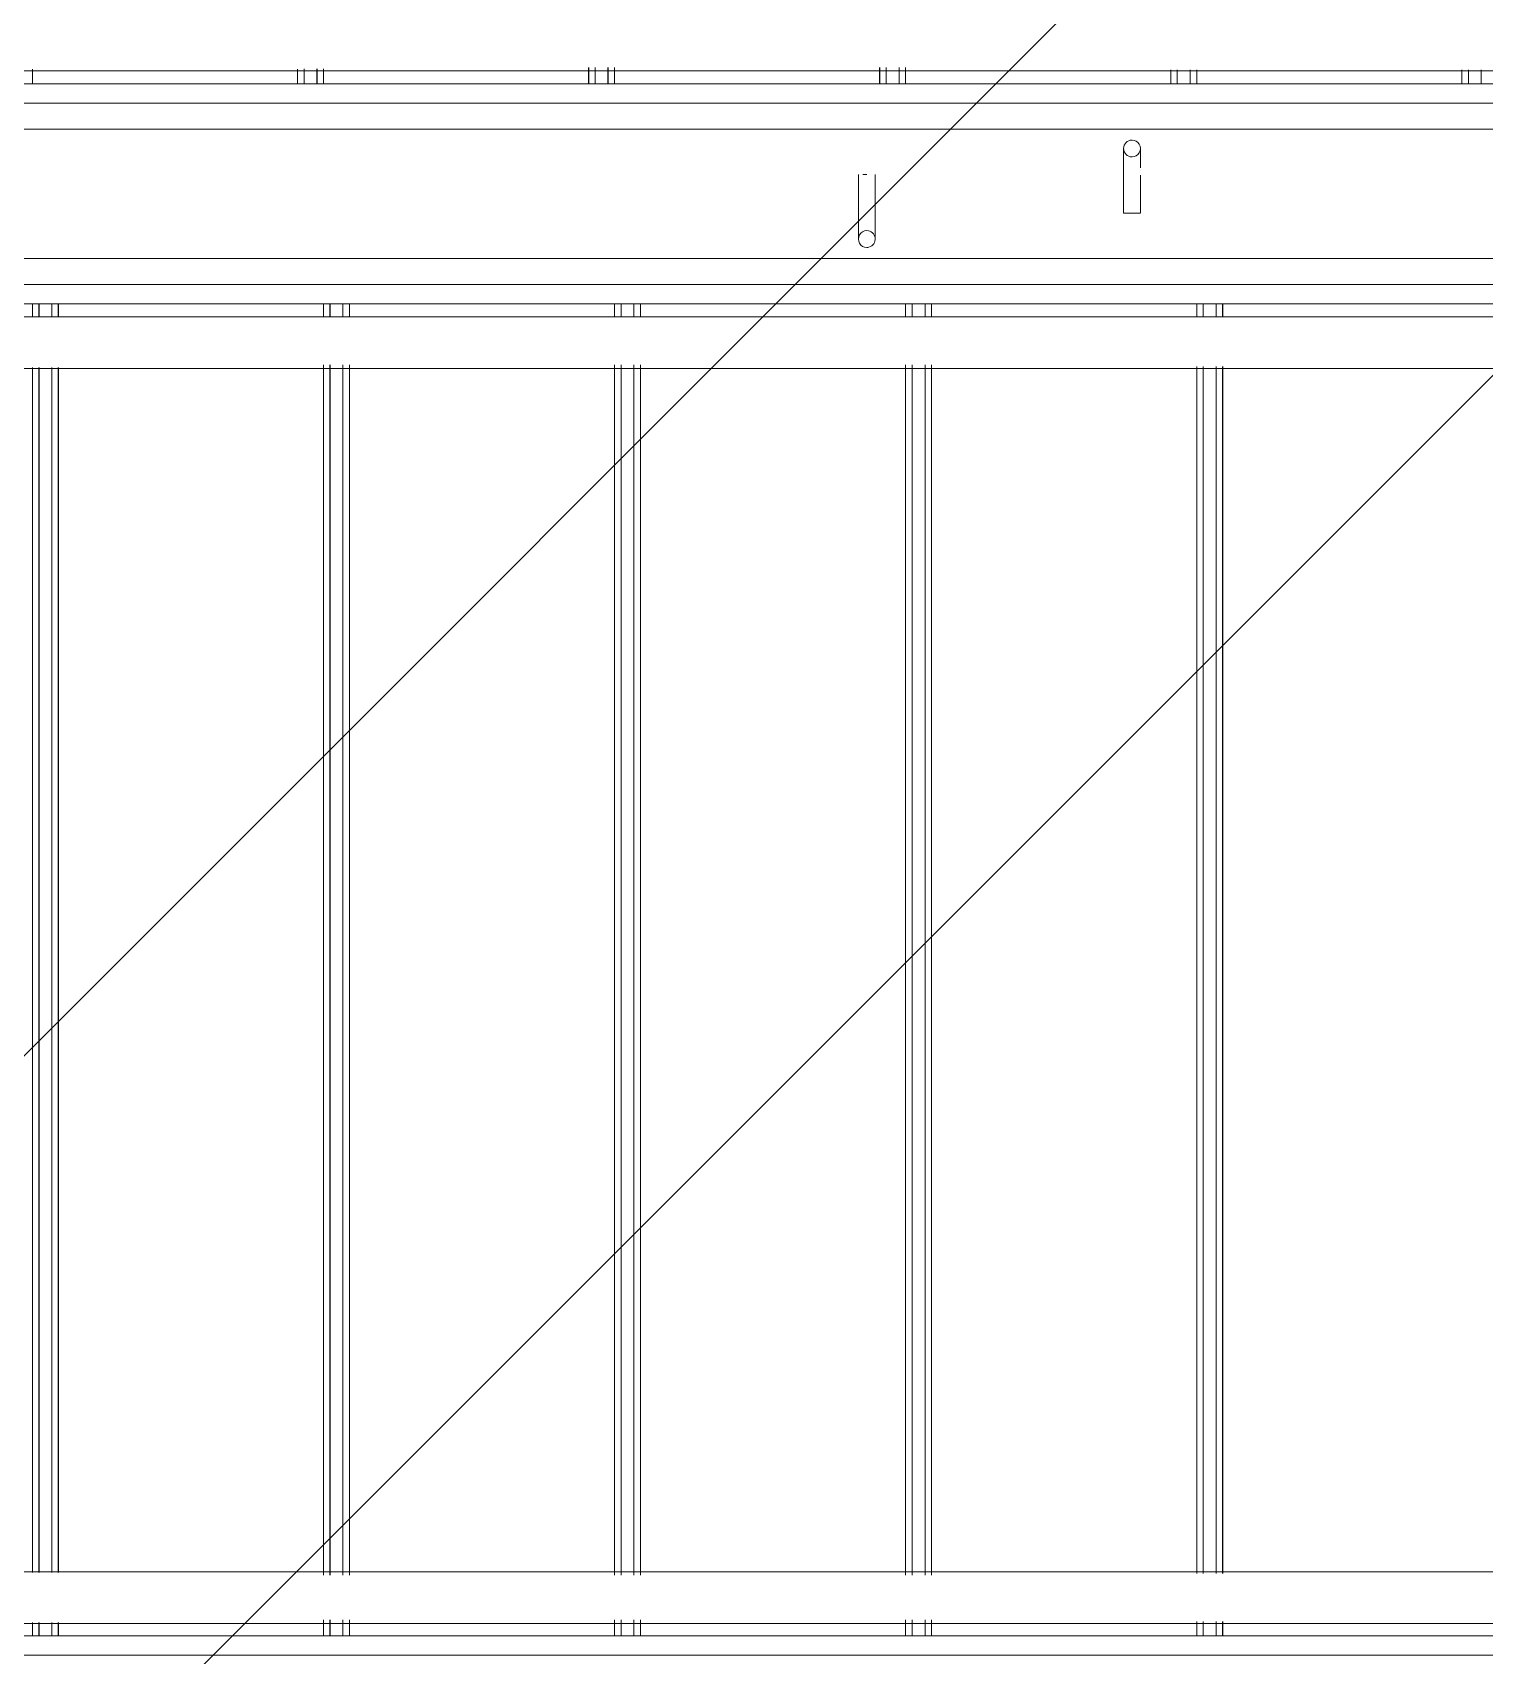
# Model space of a CAD drawing. Header units: millimetres. Extents: x -57519 to 497916, y -349472 to 446842.
# Drawn here: x 333083 to 334205, y 13444 to 14698 of the extents above; entities that cross this region are included whole.
import ezdxf

# ---------------------------------------------------------------- set-up
doc = ezdxf.new("R2010")
doc.units = ezdxf.units.MM
for name, color, linetype, lineweight in [('A-DETL-GENF', 92, 'Continuous', 5), ('A-FLOR-HRAL', 11, 'Continuous', 5), ('A-WALL', 113, 'Continuous', 20), ('S-STRS', 31, 'Continuous', 5)]:
    doc.layers.add(name, color=color, linetype=linetype, lineweight=lineweight)

# ---------------------------------------------------------------- blocks, each defined once
blk = doc.blocks.new('Cast-In-Place Stair - Run_Internal_-6095804-SITE COVERAGE')
at = {"layer": 'S-STRS'}
for p, q in [((84319.3, 14658.8), (84319.3, 14670.1)), ((84524.2, 14658.8), (84524.2, 14670.2)), ((84529.3, 14670.3), (84529.3, 14658.8)), ((84539.2, 14670.3), (84539.2, 14658.8)), ((84544.3, 14658.8), (84544.3, 14670.3)), ((84749.2, 14658.8), (84749.2, 14671.5)), ((84754.3, 14671.5), (84754.3, 14658.8)), ((84764.2, 14671.5), (84764.2, 14658.8)), ((84769.3, 14658.8), (84769.3, 14671.5)), ((84974.2, 14658.8), (84974.2, 14671.5)), ((84979.3, 14671.5), (84979.3, 14658.8)), ((84989.2, 14671.5), (84989.2, 14658.8)), ((84994.3, 14658.8), (84994.3, 14671.5)), ((85199.2, 14658.8), (85199.2, 14669.5)), ((85204.3, 14669.5), (85204.3, 14658.8)), ((85214.2, 14669.5), (85214.2, 14658.8)), ((85219.3, 14658.8), (85219.3, 14669.5)), ((85424.2, 14658.8), (85424.2, 14669.5)), ((85429.3, 14669.5), (85429.3, 14658.8)), ((85439.2, 14669.5), (85439.2, 14658.8)), ((84101.7, 14623.8), (84319.3, 14623.8)), ((84319.3, 14623.8), (84326.4, 14623.8)), ((84326.4, 14623.8), (84319.3, 14623.8)), ((84326.4, 14623.8), (84544.3, 14623.8)), ((84539.2, 14623.8), (84326.4, 14623.8)), ((84529.3, 14623.8), (84539.2, 14623.8)), ((84536.8, 14623.8), (84529.3, 14623.8)), ((84544.3, 14623.8), (84551.8, 14623.8)), ((84551.8, 14623.8), (84544.3, 14623.8)), ((84551.8, 14623.8), (84769.3, 14623.8)), ((84764.2, 14623.8), (84551.8, 14623.8)), ((84754.3, 14623.8), (84764.2, 14623.8)), ((84761.8, 14623.8), (84754.3, 14623.8)), ((84769.3, 14623.8), (84776.8, 14623.8)), ((84776.8, 14623.8), (84769.3, 14623.8)), ((84776.8, 14623.8), (84994.3, 14623.8)), ((84989.2, 14623.8), (84776.8, 14623.8)), ((84979.3, 14623.8), (84989.2, 14623.8)), ((84986.8, 14623.8), (84979.3, 14623.8)), ((84994.3, 14623.8), (85001.8, 14623.8)), ((85001.8, 14623.8), (84994.3, 14623.8)), ((85001.8, 14623.8), (85219.3, 14623.8)), ((85214.2, 14623.8), (85001.8, 14623.8)), ((85204.3, 14623.8), (85214.2, 14623.8)), ((85211.8, 14623.8), (85204.3, 14623.8)), ((85219.3, 14623.8), (85226.8, 14623.8)), ((85226.8, 14623.8), (85219.3, 14623.8)), ((85226.8, 14623.8), (85444.3, 14623.8)), ((85439.2, 14623.8), (85226.8, 14623.8)), ((85429.3, 14623.8), (85439.2, 14623.8)), ((85436.8, 14623.8), (85429.3, 14623.8))]:
    blk.add_line(p, q, dxfattribs=at)
blk = doc.blocks.new('Cast-In-Place Stair - ___-6095803-SITE COVERAGE')
at = {"layer": 'S-STRS'}
for p, q in [((84524.2, 14670.2), (84524.2, 14658.8)), ((84539.2, 14658.8), (84539.2, 14670.3)), ((84749.2, 14671.5), (84749.2, 14658.8)), ((84764.2, 14658.8), (84764.2, 14671.5)), ((84974.2, 14671.5), (84974.2, 14658.8)), ((84989.2, 14658.8), (84989.2, 14671.5)), ((85199.2, 14669.5), (85199.2, 14658.8)), ((85214.2, 14658.8), (85214.2, 14669.5)), ((85424.2, 14669.5), (85424.2, 14658.8)), ((85439.2, 14658.8), (85439.2, 14669.5)), ((84319.3, 14623.8), (84326.4, 14623.8)), ((84319.3, 14623.8), (84326.4, 14623.8)), ((84326.4, 14623.8), (84539.2, 14623.8)), ((84326.4, 14623.8), (84524.2, 14623.8)), ((84524.2, 14623.8), (84539.2, 14623.8)), ((84529.3, 14623.8), (84536.8, 14623.8)), ((84529.3, 14623.8), (84536.8, 14623.8)), ((84544.3, 14623.8), (84551.8, 14623.8)), ((84544.3, 14623.8), (84551.8, 14623.8)), ((84551.8, 14623.8), (84764.2, 14623.8)), ((84551.8, 14623.8), (84749.2, 14623.8)), ((84749.2, 14623.8), (84764.2, 14623.8)), ((84754.3, 14623.8), (84761.8, 14623.8)), ((84754.3, 14623.8), (84761.8, 14623.8)), ((84769.3, 14623.8), (84776.8, 14623.8)), ((84769.3, 14623.8), (84776.8, 14623.8)), ((84776.8, 14623.8), (84989.2, 14623.8)), ((84776.8, 14623.8), (84974.2, 14623.8)), ((84974.2, 14623.8), (84989.2, 14623.8)), ((84979.3, 14623.8), (84986.8, 14623.8)), ((84979.3, 14623.8), (84986.8, 14623.8)), ((84994.3, 14623.8), (85001.8, 14623.8)), ((84994.3, 14623.8), (85001.8, 14623.8)), ((85001.8, 14623.8), (85214.2, 14623.8)), ((85001.8, 14623.8), (85199.2, 14623.8)), ((85199.2, 14623.8), (85214.2, 14623.8)), ((85204.3, 14623.8), (85211.8, 14623.8)), ((85204.3, 14623.8), (85211.8, 14623.8)), ((85219.3, 14623.8), (85226.8, 14623.8)), ((85219.3, 14623.8), (85226.8, 14623.8)), ((85226.8, 14623.8), (85439.2, 14623.8)), ((85226.8, 14623.8), (85424.2, 14623.8)), ((85424.2, 14623.8), (85439.2, 14623.8)), ((85429.3, 14623.8), (85436.8, 14623.8)), ((85429.3, 14623.8), (85436.8, 14623.8))]:
    blk.add_line(p, q, dxfattribs=at)
blk.add_blockref('Cast-In-Place Stair - Run_Internal_-6095804-SITE COVERAGE', (0, 0))
blk = doc.blocks.new('Cast-In-Place Stair - Run_Internal_-6095802-SITE COVERAGE')
at = {"layer": 'S-STRS'}
for p, q in [((84319.3, 14523.8), (84094.3, 14523.8)), ((84099.3, 14523.8), (84319.3, 14523.8)), ((84544.3, 14523.8), (84319.3, 14523.8)), ((84334.3, 14523.8), (84324.3, 14523.8)), ((84324.3, 14523.8), (84334.3, 14523.8)), ((84324.3, 14523.8), (84544.3, 14523.8)), ((84769.3, 14523.8), (84544.3, 14523.8)), ((84559.3, 14523.8), (84549.3, 14523.8)), ((84549.3, 14523.8), (84559.3, 14523.8)), ((84549.3, 14523.8), (84769.3, 14523.8)), ((84994.3, 14523.8), (84769.3, 14523.8)), ((84784.3, 14523.8), (84774.3, 14523.8)), ((84774.3, 14523.8), (84784.3, 14523.8)), ((84774.3, 14523.8), (84994.3, 14523.8)), ((85219.3, 14523.8), (84994.3, 14523.8)), ((85009.3, 14523.8), (84999.3, 14523.8)), ((84999.3, 14523.8), (85009.3, 14523.8)), ((84999.3, 14523.8), (85219.3, 14523.8)), ((85444.3, 14523.8), (85219.3, 14523.8)), ((85234.3, 14523.8), (85224.3, 14523.8)), ((85224.3, 14523.8), (85234.3, 14523.8)), ((85224.3, 14523.8), (85444.3, 14523.8)), ((84319.3, 14488.8), (84319.3, 14478.8)), ((84324.3, 14478.8), (84324.3, 14488.8)), ((84334.3, 14478.8), (84334.3, 14488.8)), ((84339.3, 14488.8), (84339.3, 14478.8)), ((84544.3, 14488.8), (84544.3, 14478.8)), ((84549.3, 14478.8), (84549.3, 14488.8)), ((84559.3, 14478.8), (84559.3, 14488.8)), ((84564.3, 14488.8), (84564.3, 14478.8)), ((84769.3, 14488.8), (84769.3, 14478.8)), ((84774.3, 14478.8), (84774.3, 14488.8)), ((84784.3, 14478.8), (84784.3, 14488.8)), ((84789.3, 14488.8), (84789.3, 14478.8)), ((84994.3, 14488.8), (84994.3, 14478.8)), ((84999.3, 14478.8), (84999.3, 14488.8)), ((85009.3, 14478.8), (85009.3, 14488.8)), ((85014.3, 14488.8), (85014.3, 14478.8)), ((85219.3, 14488.8), (85219.3, 14478.8)), ((85224.3, 14478.8), (85224.3, 14488.8)), ((85234.3, 14478.8), (85234.3, 14488.8)), ((85239.3, 14488.8), (85239.3, 14478.8)), ((84319.3, 14439.5), (84319.3, 13508.1)), ((84324.3, 13508.1), (84324.3, 14439.5)), ((84334.3, 13508.1), (84334.3, 14439.5)), ((84339.3, 14439.5), (84339.3, 13508.1)), ((84544.3, 14441.5), (84544.3, 13506.1)), ((84549.3, 13506.1), (84549.3, 14441.5)), ((84559.3, 13506.1), (84559.3, 14441.5)), ((84564.3, 14441.5), (84564.3, 13506.1)), ((84769.3, 14441.5), (84769.3, 13506.1)), ((84774.3, 13506.1), (84774.3, 14441.5)), ((84784.3, 13506.1), (84784.3, 14441.5)), ((84789.3, 14441.5), (84789.3, 13506.1)), ((84994.3, 14441.5), (84994.3, 13506.1)), ((84999.3, 13506.1), (84999.3, 14441.5)), ((85009.3, 13506.1), (85009.3, 14441.5)), ((85014.3, 14441.5), (85014.3, 13506.1)), ((85219.3, 14440.2), (85219.3, 13507.4)), ((85224.3, 13507.4), (85224.3, 14440.2)), ((85234.3, 13507.4), (85234.3, 14440.2)), ((85239.3, 14440.2), (85239.3, 13507.4)), ((84319.3, 13469.5), (84319.3, 13459.2)), ((84324.3, 13459.2), (84324.3, 13469.5)), ((84334.3, 13459.2), (84334.3, 13469.5)), ((84339.3, 13469.5), (84339.3, 13459.2)), ((84544.3, 13471.5), (84544.3, 13459.2)), ((84549.3, 13459.2), (84549.3, 13471.5)), ((84559.3, 13459.2), (84559.3, 13471.5)), ((84564.3, 13471.5), (84564.3, 13459.2)), ((84769.3, 13471.5), (84769.3, 13459.2)), ((84774.3, 13459.2), (84774.3, 13471.5)), ((84784.3, 13459.2), (84784.3, 13471.5)), ((84789.3, 13471.5), (84789.3, 13459.2)), ((84994.3, 13471.5), (84994.3, 13459.2)), ((84999.3, 13459.2), (84999.3, 13471.5)), ((85009.3, 13459.2), (85009.3, 13471.5)), ((85014.3, 13471.5), (85014.3, 13459.2)), ((85219.3, 13470.2), (85219.3, 13459.2)), ((85224.3, 13459.2), (85224.3, 13470.2)), ((85234.3, 13459.2), (85234.3, 13470.2)), ((85239.3, 13470.2), (85239.3, 13459.2))]:
    blk.add_line(p, q, dxfattribs=at)
blk = doc.blocks.new('Cast-In-Place Stair - ___-6095801-SITE COVERAGE')
at = {"layer": 'S-STRS'}
for p, q in [((84334.3, 14523.8), (84324.3, 14523.8)), ((84334.3, 14523.8), (84324.3, 14523.8)), ((84544.3, 14523.8), (84324.3, 14523.8)), ((84339.3, 14523.8), (84324.3, 14523.8)), ((84544.3, 14523.8), (84339.3, 14523.8)), ((84559.3, 14523.8), (84549.3, 14523.8)), ((84559.3, 14523.8), (84549.3, 14523.8)), ((84769.3, 14523.8), (84549.3, 14523.8)), ((84564.3, 14523.8), (84549.3, 14523.8)), ((84769.3, 14523.8), (84568.7, 14523.8)), ((84784.3, 14523.8), (84774.3, 14523.8)), ((84784.3, 14523.8), (84774.3, 14523.8)), ((84994.3, 14523.8), (84774.3, 14523.8)), ((84789.3, 14523.8), (84774.3, 14523.8)), ((84994.3, 14523.8), (84789.3, 14523.8)), ((85009.3, 14523.8), (84999.3, 14523.8)), ((85009.3, 14523.8), (84999.3, 14523.8)), ((85219.3, 14523.8), (84999.3, 14523.8)), ((85014.3, 14523.8), (84999.3, 14523.8)), ((85219.3, 14523.8), (85014.3, 14523.8)), ((85234.3, 14523.8), (85224.3, 14523.8)), ((85234.3, 14523.8), (85224.3, 14523.8)), ((85444.3, 14523.8), (85224.3, 14523.8)), ((85239.3, 14523.8), (85224.3, 14523.8)), ((85444.3, 14523.8), (85239.3, 14523.8)), ((84324.3, 14488.8), (84324.3, 14478.8)), ((84339.3, 14478.8), (84339.3, 14488.8)), ((84549.3, 14488.8), (84549.3, 14478.8)), ((84564.3, 14478.8), (84564.3, 14488.8)), ((84774.3, 14488.8), (84774.3, 14478.8)), ((84789.3, 14478.8), (84789.3, 14488.8)), ((84999.3, 14488.8), (84999.3, 14478.8)), ((85014.3, 14478.8), (85014.3, 14488.8)), ((85224.3, 14488.8), (85224.3, 14478.8)), ((85239.3, 14478.8), (85239.3, 14488.8)), ((84324.3, 14439.5), (84324.3, 13508.1)), ((84339.3, 13508.1), (84339.3, 14439.5)), ((84549.3, 14441.5), (84549.3, 13506.1)), ((84564.3, 13506.1), (84564.3, 14441.5)), ((84774.3, 14441.5), (84774.3, 13506.1)), ((84789.3, 13506.1), (84789.3, 14441.5)), ((84999.3, 14441.5), (84999.3, 13506.1)), ((85014.3, 13506.1), (85014.3, 14441.5)), ((85224.3, 14440.2), (85224.3, 13507.4)), ((85239.3, 13507.4), (85239.3, 14440.2)), ((84324.3, 13469.5), (84324.3, 13459.2)), ((84339.3, 13459.2), (84339.3, 13469.5)), ((84549.3, 13471.5), (84549.3, 13459.2)), ((84564.3, 13459.2), (84564.3, 13471.5)), ((84774.3, 13471.5), (84774.3, 13459.2)), ((84789.3, 13459.2), (84789.3, 13471.5)), ((84999.3, 13471.5), (84999.3, 13459.2)), ((85014.3, 13459.2), (85014.3, 13471.5)), ((85224.3, 13470.2), (85224.3, 13459.2)), ((85239.3, 13459.2), (85239.3, 13470.2))]:
    blk.add_line(p, q, dxfattribs=at)
blk.add_blockref('Cast-In-Place Stair - Run_Internal_-6095802-SITE COVERAGE', (0, 0))
blk = doc.blocks.new('Monolithic Run - Run_Internal_-6095802-SITE COVERAGE')
at = {"layer": 'S-STRS'}
for p, q in [((84319.3, 14523.8), (84094.3, 14523.8)), ((84099.3, 14523.8), (84319.3, 14523.8)), ((84544.3, 14523.8), (84319.3, 14523.8)), ((84334.3, 14523.8), (84324.3, 14523.8)), ((84324.3, 14523.8), (84334.3, 14523.8)), ((84324.3, 14523.8), (84544.3, 14523.8)), ((84769.3, 14523.8), (84544.3, 14523.8)), ((84559.3, 14523.8), (84549.3, 14523.8)), ((84549.3, 14523.8), (84559.3, 14523.8)), ((84549.3, 14523.8), (84769.3, 14523.8)), ((84994.3, 14523.8), (84769.3, 14523.8)), ((84784.3, 14523.8), (84774.3, 14523.8)), ((84774.3, 14523.8), (84784.3, 14523.8)), ((84774.3, 14523.8), (84994.3, 14523.8)), ((85219.3, 14523.8), (84994.3, 14523.8)), ((85009.3, 14523.8), (84999.3, 14523.8)), ((84999.3, 14523.8), (85009.3, 14523.8)), ((84999.3, 14523.8), (85219.3, 14523.8)), ((85444.3, 14523.8), (85219.3, 14523.8)), ((85234.3, 14523.8), (85224.3, 14523.8)), ((85224.3, 14523.8), (85234.3, 14523.8)), ((85224.3, 14523.8), (85444.3, 14523.8)), ((84319.3, 14488.8), (84319.3, 14478.8)), ((84324.3, 14478.8), (84324.3, 14488.8)), ((84334.3, 14478.8), (84334.3, 14488.8)), ((84339.3, 14488.8), (84339.3, 14478.8)), ((84544.3, 14488.8), (84544.3, 14478.8)), ((84549.3, 14478.8), (84549.3, 14488.8)), ((84559.3, 14478.8), (84559.3, 14488.8)), ((84564.3, 14488.8), (84564.3, 14478.8)), ((84769.3, 14488.8), (84769.3, 14478.8)), ((84774.3, 14478.8), (84774.3, 14488.8)), ((84784.3, 14478.8), (84784.3, 14488.8)), ((84789.3, 14488.8), (84789.3, 14478.8)), ((84994.3, 14488.8), (84994.3, 14478.8)), ((84999.3, 14478.8), (84999.3, 14488.8)), ((85009.3, 14478.8), (85009.3, 14488.8)), ((85014.3, 14488.8), (85014.3, 14478.8)), ((85219.3, 14488.8), (85219.3, 14478.8)), ((85224.3, 14478.8), (85224.3, 14488.8)), ((85234.3, 14478.8), (85234.3, 14488.8)), ((85239.3, 14488.8), (85239.3, 14478.8)), ((84319.3, 14439.5), (84319.3, 13508.1)), ((84324.3, 13508.1), (84324.3, 14439.5)), ((84334.3, 13508.1), (84334.3, 14439.5)), ((84339.3, 14439.5), (84339.3, 13508.1)), ((84544.3, 14441.5), (84544.3, 13506.1)), ((84549.3, 13506.1), (84549.3, 14441.5)), ((84559.3, 13506.1), (84559.3, 14441.5)), ((84564.3, 14441.5), (84564.3, 13506.1)), ((84769.3, 14441.5), (84769.3, 13506.1)), ((84774.3, 13506.1), (84774.3, 14441.5)), ((84784.3, 13506.1), (84784.3, 14441.5)), ((84789.3, 14441.5), (84789.3, 13506.1)), ((84994.3, 14441.5), (84994.3, 13506.1)), ((84999.3, 13506.1), (84999.3, 14441.5)), ((85009.3, 13506.1), (85009.3, 14441.5)), ((85014.3, 14441.5), (85014.3, 13506.1)), ((85219.3, 14440.2), (85219.3, 13507.4)), ((85224.3, 13507.4), (85224.3, 14440.2)), ((85234.3, 13507.4), (85234.3, 14440.2)), ((85239.3, 14440.2), (85239.3, 13507.4)), ((84319.3, 13469.5), (84319.3, 13459.2)), ((84324.3, 13459.2), (84324.3, 13469.5)), ((84334.3, 13459.2), (84334.3, 13469.5)), ((84339.3, 13469.5), (84339.3, 13459.2)), ((84544.3, 13471.5), (84544.3, 13459.2)), ((84549.3, 13459.2), (84549.3, 13471.5)), ((84559.3, 13459.2), (84559.3, 13471.5)), ((84564.3, 13471.5), (84564.3, 13459.2)), ((84769.3, 13471.5), (84769.3, 13459.2)), ((84774.3, 13459.2), (84774.3, 13471.5)), ((84784.3, 13459.2), (84784.3, 13471.5)), ((84789.3, 13471.5), (84789.3, 13459.2)), ((84994.3, 13471.5), (84994.3, 13459.2)), ((84999.3, 13459.2), (84999.3, 13471.5)), ((85009.3, 13459.2), (85009.3, 13471.5)), ((85014.3, 13471.5), (85014.3, 13459.2)), ((85219.3, 13470.2), (85219.3, 13459.2)), ((85224.3, 13459.2), (85224.3, 13470.2)), ((85234.3, 13459.2), (85234.3, 13470.2)), ((85239.3, 13470.2), (85239.3, 13459.2))]:
    blk.add_line(p, q, dxfattribs=at)
blk = doc.blocks.new('Monolithic Run - Run_Internal_-6095804-SITE COVERAGE')
at = {"layer": 'S-STRS'}
for p, q in [((84319.3, 14658.8), (84319.3, 14670.1)), ((84524.2, 14658.8), (84524.2, 14670.2)), ((84529.3, 14670.3), (84529.3, 14658.8)), ((84539.2, 14670.3), (84539.2, 14658.8)), ((84544.3, 14658.8), (84544.3, 14670.3)), ((84749.2, 14658.8), (84749.2, 14671.5)), ((84754.3, 14671.5), (84754.3, 14658.8)), ((84764.2, 14671.5), (84764.2, 14658.8)), ((84769.3, 14658.8), (84769.3, 14671.5)), ((84974.2, 14658.8), (84974.2, 14671.5)), ((84979.3, 14671.5), (84979.3, 14658.8)), ((84989.2, 14671.5), (84989.2, 14658.8)), ((84994.3, 14658.8), (84994.3, 14671.5)), ((85199.2, 14658.8), (85199.2, 14669.5)), ((85204.3, 14669.5), (85204.3, 14658.8)), ((85214.2, 14669.5), (85214.2, 14658.8)), ((85219.3, 14658.8), (85219.3, 14669.5)), ((85424.2, 14658.8), (85424.2, 14669.5)), ((85429.3, 14669.5), (85429.3, 14658.8)), ((85439.2, 14669.5), (85439.2, 14658.8)), ((84101.7, 14623.8), (84319.3, 14623.8)), ((84319.3, 14623.8), (84326.4, 14623.8)), ((84326.4, 14623.8), (84319.3, 14623.8)), ((84326.4, 14623.8), (84544.3, 14623.8)), ((84539.2, 14623.8), (84326.4, 14623.8)), ((84529.3, 14623.8), (84539.2, 14623.8)), ((84536.8, 14623.8), (84529.3, 14623.8)), ((84544.3, 14623.8), (84551.8, 14623.8)), ((84551.8, 14623.8), (84544.3, 14623.8)), ((84551.8, 14623.8), (84769.3, 14623.8)), ((84764.2, 14623.8), (84551.8, 14623.8)), ((84754.3, 14623.8), (84764.2, 14623.8)), ((84761.8, 14623.8), (84754.3, 14623.8)), ((84769.3, 14623.8), (84776.8, 14623.8)), ((84776.8, 14623.8), (84769.3, 14623.8)), ((84776.8, 14623.8), (84994.3, 14623.8)), ((84989.2, 14623.8), (84776.8, 14623.8)), ((84979.3, 14623.8), (84989.2, 14623.8)), ((84986.8, 14623.8), (84979.3, 14623.8)), ((84994.3, 14623.8), (85001.8, 14623.8)), ((85001.8, 14623.8), (84994.3, 14623.8)), ((85001.8, 14623.8), (85219.3, 14623.8)), ((85214.2, 14623.8), (85001.8, 14623.8)), ((85204.3, 14623.8), (85214.2, 14623.8)), ((85211.8, 14623.8), (85204.3, 14623.8)), ((85219.3, 14623.8), (85226.8, 14623.8)), ((85226.8, 14623.8), (85219.3, 14623.8)), ((85226.8, 14623.8), (85444.3, 14623.8)), ((85439.2, 14623.8), (85226.8, 14623.8)), ((85429.3, 14623.8), (85439.2, 14623.8)), ((85436.8, 14623.8), (85429.3, 14623.8))]:
    blk.add_line(p, q, dxfattribs=at)
blk = doc.blocks.new('Railing - Railing-6095844-SITE COVERAGE')
at = {"layer": 'A-FLOR-HRAL'}
for p, q in [((86344.3, 13508.8), (83194.3, 13508.8)), ((83194.3, 13468.8), (86344.3, 13468.8))]:
    blk.add_line(p, q, dxfattribs=at)
blk = doc.blocks.new('Railing - Handrail On Railing-13662287-SITE COVERAGE')
at = {"layer": 'A-FLOR-HRAL'}
for p, q in [((-20.7, 6.5), (-50, 6.5)), ((-50, 6.3), (-50, 0)), ((-50, 4.6), (-50, 6.3)), ((-50, 0), (-50, 4.6)), ((-50, -5.6), (-50, 0)), ((-50, 0), (-50, -4.6)), ((-50, -4.6), (-50, -5.6)), ((-50, -6.3), (-50, -5.6)), ((-50, -5.6), (-50, -6.5)), ((-50, -6.5), (-50, -6.3)), ((-50, -6.5), (-15, -6.5))]:
    blk.add_line(p, q, dxfattribs=at)
at = {"layer": 'A-FLOR-HRAL', "flags": 128}
for points in [[(-15, 6.5), (-3, 6.5), (0, 6.5)], [(0, -6.5), (-5.9, -6.5), (-15, -6.5)]]:
    blk.add_lwpolyline(points, dxfattribs=at)
at = {"layer": 'A-FLOR-HRAL'}
for start, end in [(120, 180), (360, 120), (180, 360)]:
    blk.add_arc((0, 0), 6.5, start, end, dxfattribs=at)
blk = doc.blocks.new('Railing - Handrail On Railing-13662281-SITE COVERAGE')
at = {"layer": 'A-FLOR-HRAL'}
for p, q in [((-15, 6.5), (-50, 6.5)), ((-50, 3.2), (-50, 3.2)), ((-50, 0), (-50, 3.2)), ((-50, 3.2), (-50, 0)), ((-50, 0), (-50, 0)), ((-50, -6.5), (-15, -6.5))]:
    blk.add_line(p, q, dxfattribs=at)
at = {"layer": 'A-FLOR-HRAL', "flags": 128}
for points in [[(-15, 6.5), (-3, 6.5), (0, 6.5)], [(0, -6.5), (-5.9, -6.5), (-15, -6.5)]]:
    blk.add_lwpolyline(points, dxfattribs=at)
at = {"layer": 'A-FLOR-HRAL'}
for start, end in [(360, 180), (180, 345), (345, 360)]:
    blk.add_arc((0, 0), 6.5, start, end, dxfattribs=at)
blk = doc.blocks.new('Railing - Railing-6095848-SITE COVERAGE')
at = {"layer": 'A-FLOR-HRAL'}
for p, q in [((83399.2, 14668.8), (86409.3, 14668.8)), ((86350.3, 14478.8), (83194.3, 14478.8)), ((83194.3, 14438.8), (86350.3, 14438.8))]:
    blk.add_line(p, q, dxfattribs=at)
at = {"extrusion": (0, 0, -1), "zscale": -1}
for name, p, rotation in [('Railing - Handrail On Railing-13662287-SITE COVERAGE', (-85169.3, 14608.8), 90.00000000000021), ('Railing - Handrail On Railing-13662281-SITE COVERAGE', (-84964.3, 14538.8), 270.0000000000002)]:
    blk.add_blockref(name, p, dxfattribs=dict(at, rotation=rotation))

msp = doc.modelspace()

# ---------------------------------------------------------------- hatches: boundary and pattern name
at = {"layer": 'A-DETL-GENF'}
h = msp.add_hatch(dxfattribs=at)
h.set_pattern_fill('FP_40', color=250, style=0, pattern_type=2)
h.set_pattern_definition([(45, (248763.4, 0), (-1257.236, 1257.236), []), (45, (248763.4, 1905), (-1257.236, 1257.236), [])])
h.paths.add_polyline_path([(325750.1, -8642.5), (328562.7, -8642.5), (328562.7, 4657.5), (341312.7, 4657.5), (341312.7, 30557.5), (342712.7, 30557.5), (342712.7, 48907.7), (339962.7, 48907.7), (339962.7, 52157.5), (338962.7, 52157.5), (338962.7, 53757.5), (297512.7, 53757.5), (297512.7, 52247.5), (286277.7, 52247.5), (286277.7, 34407.5), (285902.7, 34407.5), (285902.7, 7407.5), (286277.7, 7407.5), (286277.7, -2267.5), (315555.2, -2267.5), (315555.2, -8642.5), (321257.1, -8642.5)], flags=0)

# ---------------------------------------------------------------- linework, layer by layer
at = {"layer": 'A-WALL', "lineweight": 5}
for p, q in [((331876.8, 14658.8), (335153.4, 14658.8)), ((331672.7, 14643.8), (335115.2, 14643.8)), ((335107.7, 14623.8), (331848.5, 14623.8)), ((331672.7, 14523.8), (335107.7, 14523.8)), ((335107.7, 14503.8), (331672.7, 14503.8)), ((335130.2, 14488.8), (331672.7, 14488.8)), ((331671.4, 13459.2), (335393.6, 13459.2)), ((330572.7, 13444.2), (336802.7, 13444.2))]:
    msp.add_line(p, q, dxfattribs=at)
at = {"layer": 'S-STRS'}
for p, q in [((333287.7, 14670.2), (333287.7, 14658.8)), ((333302.7, 14658.8), (333302.7, 14670.3)), ((333512.7, 14671.5), (333512.7, 14658.8)), ((333527.7, 14658.8), (333527.7, 14671.5)), ((333737.7, 14671.5), (333737.7, 14658.8)), ((333752.7, 14658.8), (333752.7, 14671.5)), ((333962.7, 14669.5), (333962.7, 14658.8)), ((333977.7, 14658.8), (333977.7, 14669.5)), ((334187.7, 14669.5), (334187.7, 14658.8)), ((334202.7, 14658.8), (334202.7, 14669.5)), ((333082.7, 14623.8), (333089.8, 14623.8)), ((333082.7, 14623.8), (333089.8, 14623.8)), ((333089.8, 14623.8), (333302.7, 14623.8)), ((333089.8, 14623.8), (333287.7, 14623.8)), ((333287.7, 14623.8), (333302.7, 14623.8)), ((333292.7, 14623.8), (333300.2, 14623.8)), ((333292.7, 14623.8), (333300.2, 14623.8)), ((333307.7, 14623.8), (333315.2, 14623.8)), ((333307.7, 14623.8), (333315.2, 14623.8)), ((333315.2, 14623.8), (333527.7, 14623.8)), ((333315.2, 14623.8), (333512.7, 14623.8)), ((333512.7, 14623.8), (333527.7, 14623.8)), ((333517.7, 14623.8), (333525.2, 14623.8)), ((333517.7, 14623.8), (333525.2, 14623.8)), ((333532.7, 14623.8), (333540.2, 14623.8)), ((333532.7, 14623.8), (333540.2, 14623.8)), ((333540.2, 14623.8), (333752.7, 14623.8)), ((333540.2, 14623.8), (333737.7, 14623.8)), ((333737.7, 14623.8), (333752.7, 14623.8)), ((333742.7, 14623.8), (333750.2, 14623.8)), ((333742.7, 14623.8), (333750.2, 14623.8)), ((333757.7, 14623.8), (333765.2, 14623.8)), ((333757.7, 14623.8), (333765.2, 14623.8)), ((333765.2, 14623.8), (333977.7, 14623.8)), ((333765.2, 14623.8), (333962.7, 14623.8)), ((333962.7, 14623.8), (333977.7, 14623.8)), ((333967.7, 14623.8), (333975.2, 14623.8)), ((333967.7, 14623.8), (333975.2, 14623.8)), ((333982.7, 14623.8), (333990.2, 14623.8)), ((333982.7, 14623.8), (333990.2, 14623.8)), ((333990.2, 14623.8), (334202.7, 14623.8)), ((333990.2, 14623.8), (334187.7, 14623.8)), ((334187.7, 14623.8), (334202.7, 14623.8)), ((334192.7, 14623.8), (334200.2, 14623.8)), ((334192.7, 14623.8), (334200.2, 14623.8)), ((333097.7, 14523.8), (333087.8, 14523.8)), ((333097.7, 14523.8), (333087.8, 14523.8)), ((333307.7, 14523.8), (333087.8, 14523.8)), ((333102.8, 14523.8), (333087.8, 14523.8)), ((333307.7, 14523.8), (333102.8, 14523.8)), ((333322.7, 14523.8), (333312.8, 14523.8)), ((333322.7, 14523.8), (333312.8, 14523.8)), ((333532.7, 14523.8), (333312.8, 14523.8)), ((333327.8, 14523.8), (333312.8, 14523.8)), ((333532.7, 14523.8), (333332.1, 14523.8)), ((333547.7, 14523.8), (333537.8, 14523.8)), ((333547.7, 14523.8), (333537.8, 14523.8)), ((333757.7, 14523.8), (333537.8, 14523.8)), ((333552.8, 14523.8), (333537.8, 14523.8)), ((333757.7, 14523.8), (333552.8, 14523.8)), ((333772.7, 14523.8), (333762.8, 14523.8)), ((333772.7, 14523.8), (333762.8, 14523.8)), ((333982.7, 14523.8), (333762.8, 14523.8)), ((333777.8, 14523.8), (333762.8, 14523.8)), ((333982.7, 14523.8), (333777.8, 14523.8)), ((333997.7, 14523.8), (333987.8, 14523.8)), ((333997.7, 14523.8), (333987.8, 14523.8)), ((334207.7, 14523.8), (333987.8, 14523.8)), ((334002.8, 14523.8), (333987.8, 14523.8)), ((334207.7, 14523.8), (334002.8, 14523.8)), ((333087.8, 14488.8), (333087.8, 14478.8)), ((333102.8, 14478.8), (333102.8, 14488.8)), ((333312.8, 14488.8), (333312.8, 14478.8)), ((333327.8, 14478.8), (333327.8, 14488.8)), ((333537.8, 14488.8), (333537.8, 14478.8)), ((333552.8, 14478.8), (333552.8, 14488.8)), ((333762.8, 14488.8), (333762.8, 14478.8)), ((333777.8, 14478.8), (333777.8, 14488.8)), ((333987.8, 14488.8), (333987.8, 14478.8)), ((334002.8, 14478.8), (334002.8, 14488.8)), ((333087.8, 14439.5), (333087.8, 13508.1)), ((333102.8, 13508.1), (333102.8, 14439.5)), ((333312.8, 14441.5), (333312.8, 13506.1)), ((333327.8, 13506.1), (333327.8, 14441.5)), ((333537.8, 14441.5), (333537.8, 13506.1)), ((333552.8, 13506.1), (333552.8, 14441.5)), ((333762.8, 14441.5), (333762.8, 13506.1)), ((333777.8, 13506.1), (333777.8, 14441.5)), ((333987.8, 14440.2), (333987.8, 13507.4)), ((334002.8, 13507.4), (334002.8, 14440.2)), ((333087.8, 13469.5), (333087.8, 13459.2)), ((333102.8, 13459.2), (333102.8, 13469.5)), ((333312.8, 13471.5), (333312.8, 13459.2)), ((333327.8, 13459.2), (333327.8, 13471.5)), ((333537.8, 13471.5), (333537.8, 13459.2)), ((333552.8, 13459.2), (333552.8, 13471.5)), ((333762.8, 13471.5), (333762.8, 13459.2)), ((333777.8, 13459.2), (333777.8, 13471.5)), ((333987.8, 13470.2), (333987.8, 13459.2)), ((334002.8, 13459.2), (334002.8, 13470.2))]:
    msp.add_line(p, q, dxfattribs=at)

# ---------------------------------------------------------------- block references
at = {"color": 10, "lineweight": 5}
msp.add_blockref('Monolithic Run - Run_Internal_-6095804-SITE COVERAGE', (248763.4, 0), dxfattribs=at)
at = {"color": 254, "lineweight": 5}
msp.add_blockref('Monolithic Run - Run_Internal_-6095802-SITE COVERAGE', (248763.4, 0), dxfattribs=at)
at = {"layer": 'A-FLOR-HRAL'}
for name in ['Railing - Railing-6095848-SITE COVERAGE', 'Railing - Railing-6095844-SITE COVERAGE']:
    msp.add_blockref(name, (248763.4, 0), dxfattribs=at)
at = {"layer": 'S-STRS'}
for name in ['Cast-In-Place Stair - ___-6095803-SITE COVERAGE', 'Cast-In-Place Stair - ___-6095801-SITE COVERAGE']:
    msp.add_blockref(name, (248763.4, 0), dxfattribs=at)

doc.saveas('drawing.dxf')
